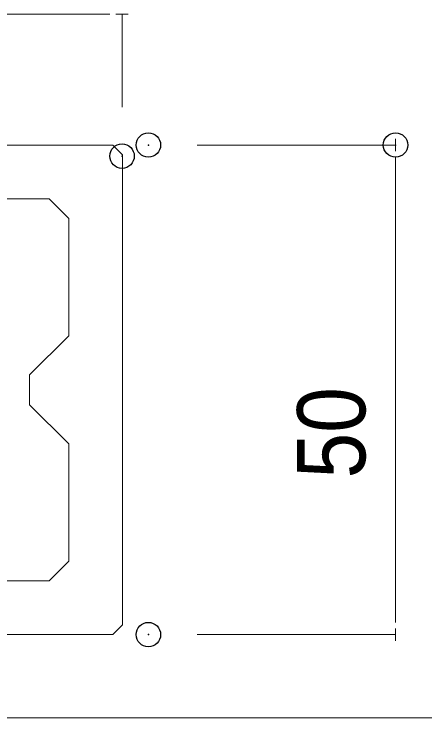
# Model space of a CAD drawing. Units: millimetres, scale not verified. Extents: x -1200 to 1200, y -342 to 342.
# Drawn here: x 731.22 to 739.61, y -255.78 to -241.4 of the extents above; entities that cross this region are included whole.
import ezdxf
from ezdxf.enums import TextEntityAlignment as Align

# ---------------------------------------------------------------- set-up
doc = ezdxf.new("R2010")
doc.units = ezdxf.units.MM
doc.header["$PDMODE"] = 32
doc.header["$PDSIZE"] = 0.5
for name, color, linetype, lineweight in [('0-0_一般', 7, 'Continuous', 9), ('0-1_0', 7, 'Continuous', 9), ('0-5_ルーバー', 7, 'Continuous', 9)]:
    doc.layers.add(name, color=color, linetype=linetype, lineweight=lineweight)
doc.layers.add('0-A_Defpoints', color=7, linetype='Continuous')
doc.styles.add('Osaka', font='')
doc.styles.get('Osaka').set_extended_font_data('Osaka')

# ---------------------------------------------------------------- blocks, each defined once
blk = doc.blocks.new('_DOT')
at = {"layer": '0-1_0'}
for p, q in [((-2.5, 0), (-5, 0)), ((-1.25, 0), (1.25, 0))]:
    blk.add_line(p, q, dxfattribs=at)

msp = doc.modelspace()

# ---------------------------------------------------------------- linework, layer by layer
at = {"layer": '0-0_一般'}
for p, q in [((732.921, -241.403), (723.923, -241.403)), ((733.422, -243.304), (733.422, -241.403)), ((734.96, -244.077), (739.01, -244.077)), ((739.01, -253.576), (739.01, -244.578)), ((734.96, -254.077), (739.01, -254.077)), ((822.607, -255.778), (702.607, -255.778))]:
    msp.add_line(p, q, dxfattribs=at)
at = {"layer": '0-5_ルーバー'}
for points in [[(733.232, -244.077), (733.432, -244.277), (733.432, -253.877), (733.232, -254.077), (723.632, -254.077), (723.432, -253.877), (723.432, -244.277), (723.632, -244.077)], [(724.932, -252.977), (727.328, -252.977), (728.127, -252.177), (728.736, -252.177), (729.536, -252.977), (731.932, -252.977), (732.332, -252.577), (732.332, -250.181), (731.532, -249.381), (731.532, -248.773), (732.332, -247.973), (732.332, -245.577), (731.932, -245.177), (729.536, -245.177), (728.736, -245.977), (728.127, -245.977), (727.328, -245.177), (724.932, -245.177), (724.532, -245.577), (724.532, -247.973), (725.332, -248.773), (725.332, -249.381), (724.532, -250.181), (724.532, -252.577)]]:
    msp.add_lwpolyline(points, close=True, dxfattribs=at)
at = {"layer": '0-A_Defpoints'}
for p in [(733.96, -244.077), (739.01, -244.077), (733.422, -244.304), (733.96, -254.077)]:
    msp.add_point(p, dxfattribs=at)

# ---------------------------------------------------------------- block references
at = {"layer": '0-0_一般', "xscale": 0.1001489, "yscale": 0.1001489}
msp.add_blockref('_DOT', (733.422, -241.403), dxfattribs=at)
for p, rotation in [((739.01, -244.077), 90), ((739.01, -254.077), 270)]:
    msp.add_blockref('_DOT', p, dxfattribs=dict(at, rotation=rotation))

# ---------------------------------------------------------------- texts
at = {"layer": '0-0_一般', "style": 'Osaka', "width": 0.9}
msp.add_text('50', height=1.393, rotation=90, dxfattribs=at).set_placement((738.81, -250.887), align=Align.BOTTOM_LEFT)

doc.saveas('drawing.dxf')
